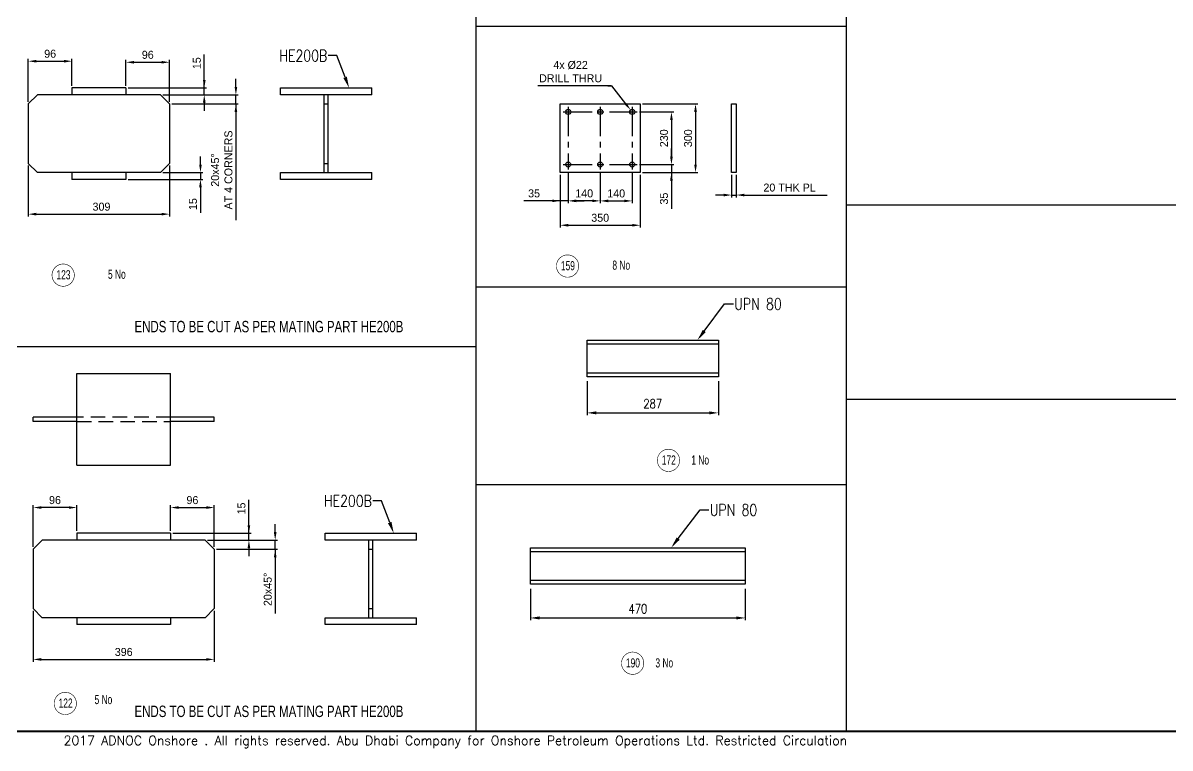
# Model space of a CAD drawing. Header units: millimetres. Extents: x 0 to 16187, y -20471 to 6290.
# Drawn here: x 13133 to 13635, y 1485 to 1802 of the extents above; entities that cross this region are included whole.
import ezdxf
from ezdxf import colors
from ezdxf.entities.mleader import LeaderData, LeaderLine
from ezdxf.enums import TextEntityAlignment as Align
from ezdxf.math import Vec2, Vec3

# ---------------------------------------------------------------- set-up
doc = ezdxf.new("R2010")
doc.units = ezdxf.units.MM
doc.header["$PDSIZE"] = -1
doc.linetypes.add('CENTERX2', pattern=[20.32, 12.7, -2.54, 2.54, -2.54])
doc.linetypes.add('DASHED2', pattern=[9.525, 6.35, -3.175])
doc.layers.add('BORDER1', color=3, linetype='Continuous')
doc.layers.add('BORDER2', color=7, linetype='Continuous')
doc.styles.add('ROMANC', font='ROMANC', dxfattribs={"height": 5})
doc.styles.add('ROMANS', font='ROMANS.shx', dxfattribs={"width": 0.8})
doc.styles.add('ROMANT', font='ROMANT', dxfattribs={"height": 4})
doc.styles.add('SLDTEXTSTYLE0', font='TXT', dxfattribs={"width": 0.75})
doc.styles.add('SLDTEXTSTYLE2', font='TXT', dxfattribs={"width": 0.686449})
doc.dimstyles.new('AM_ISO', dxfattribs={"dimtxt": 3.5, "dimasz": 3.5, "dimexe": 1, "dimexo": 1, "dimgap": 1.5, "dimtad": 1, "dimdsep": 46, "dimtxsty": 'Standard', "dimcen": 0, "dimclrd": 1, "dimclre": 1, "dimclrt": 1, "dimadec": 0, "dimazin": 2, "dimtp": 0.1, "dimtm": 0.1, "dimtfac": 0.71, "dimtdec": 3, "dimtmove": 0, "dimatfit": 3, "dimfxl": 1, "dimlwd": -1, "dimlwe": -1, "dimarcsym": 1})
doc.dimstyles.new('AM_ISO$3', dxfattribs={"dimtxt": 3.5, "dimasz": 3.5, "dimexe": 1, "dimexo": 1, "dimgap": 1.5, "dimtad": 1, "dimtoh": 1, "dimdsep": 46, "dimtxsty": 'Standard', "dimcen": 0, "dimclrd": 1, "dimclre": 1, "dimclrt": 1, "dimadec": 0, "dimazin": 2, "dimtp": 0.1, "dimtm": 0.1, "dimtfac": 0.71, "dimtdec": 3, "dimtofl": 0, "dimtmove": 0, "dimatfit": 0, "dimfxl": 1, "dimlwd": -1, "dimlwe": -1, "dimarcsym": 1})
doc.dimstyles.new('ISO-25', dxfattribs={"dimtxt": 2.5, "dimasz": 2.5, "dimexe": 1.25, "dimexo": 0.625, "dimtad": 1, "dimtxsty": 'Standard', "dimcen": 2.5, "dimadec": 0, "dimazin": 0, "dimtfac": 1, "dimtmove": 0, "dimatfit": 3, "dimfxl": 1, "dimarcsym": 0})

# ---------------------------------------------------------------- blocks, each defined once
blk = doc.blocks.new('*D1821')
at = {"color": 1, "linetype": 'ByBlock'}
for p, q in [((13137.46, 1544.68), (13137.46, 1522.46)), ((13216.66, 1544.68), (13216.66, 1522.46)), ((13140.96, 1523.46), (13213.16, 1523.46))]:
    blk.add_line(p, q, dxfattribs=at)
at = {"color": 1}
for points in [[(13140.96, 1524.04), (13140.96, 1522.87), (13137.46, 1523.46)], [(13213.16, 1522.87), (13213.16, 1524.04), (13216.66, 1523.46)]]:
    blk.add_solid(points, dxfattribs=at)
at = {"layer": 'Defpoints', "color": 0}
for p in [(13137.46, 1545.68), (13216.66, 1545.68), (13216.66, 1523.46)]:
    blk.add_point(p, dxfattribs=at)
at = {"color": 1, "insert": (13177.06, 1526.71), "char_height": 3.5, "attachment_point": 5}
blk.add_mtext('396', dxfattribs=at)
blk = doc.blocks.new('*D1822')
at = {"color": 1, "linetype": 'ByBlock'}
for p, q in [((13197.56, 1579.68), (13197.56, 1590.94)), ((13216.66, 1572.68), (13216.66, 1590.94)), ((13201.06, 1589.94), (13213.16, 1589.94))]:
    blk.add_line(p, q, dxfattribs=at)
at = {"color": 1}
for points in [[(13201.06, 1590.52), (13201.06, 1589.36), (13197.56, 1589.94)], [(13213.16, 1589.36), (13213.16, 1590.52), (13216.66, 1589.94)]]:
    blk.add_solid(points, dxfattribs=at)
at = {"layer": 'Defpoints', "color": 0}
for p in [(13216.66, 1589.94), (13197.56, 1578.68), (13216.66, 1571.68)]:
    blk.add_point(p, dxfattribs=at)
at = {"color": 1, "insert": (13207.11, 1593.19), "char_height": 3.5, "attachment_point": 5}
blk.add_mtext('96', dxfattribs=at)
blk = doc.blocks.new('*D1823')
at = {"color": 1, "linetype": 'ByBlock'}
for p, q in [((13243.33, 1579.18), (13243.33, 1582.68)), ((13213.66, 1575.68), (13244.33, 1575.68)), ((13243.33, 1571.68), (13243.33, 1575.68)), ((13217.66, 1571.68), (13244.33, 1571.68)), ((13243.33, 1571.68), (13243.33, 1543.6)), ((13243.33, 1568.18), (13243.33, 1564.68))]:
    blk.add_line(p, q, dxfattribs=at)
at = {"color": 1}
for points in [[(13242.75, 1579.18), (13243.91, 1579.18), (13243.33, 1575.68)], [(13243.91, 1568.18), (13242.75, 1568.18), (13243.33, 1571.68)]]:
    blk.add_solid(points, dxfattribs=at)
at = {"layer": 'Defpoints', "color": 0}
for p in [(13212.66, 1575.68), (13243.33, 1575.68), (13216.66, 1571.68)]:
    blk.add_point(p, dxfattribs=at)
at = {"color": 1, "insert": (13240.08, 1554.14), "char_height": 3.5, "attachment_point": 5, "rotation": 90}
blk.add_mtext('20x45%%D', dxfattribs=at)
blk = doc.blocks.new('*D1824')
at = {"color": 1, "linetype": 'ByBlock'}
for p, q in [((13231.82, 1578.68), (13231.82, 1593.35)), ((13231.82, 1582.18), (13231.82, 1585.68)), ((13198.56, 1578.68), (13232.82, 1578.68)), ((13213.66, 1575.68), (13232.82, 1575.68)), ((13231.82, 1575.68), (13231.82, 1578.68)), ((13231.82, 1572.18), (13231.82, 1568.68))]:
    blk.add_line(p, q, dxfattribs=at)
at = {"color": 1}
for points in [[(13231.24, 1582.18), (13232.41, 1582.18), (13231.82, 1578.68)], [(13232.41, 1572.18), (13231.24, 1572.18), (13231.82, 1575.68)]]:
    blk.add_solid(points, dxfattribs=at)
at = {"layer": 'Defpoints', "color": 0}
for p in [(13197.56, 1578.68), (13212.66, 1575.68), (13231.82, 1578.68)]:
    blk.add_point(p, dxfattribs=at)
at = {"color": 1, "insert": (13228.57, 1589.52), "char_height": 3.5, "attachment_point": 5, "rotation": 90}
blk.add_mtext('15', dxfattribs=at)
blk = doc.blocks.new('*D1920')
at = {"color": 1, "linetype": 'ByBlock'}
for p, q in [((13367.98, 1735.6), (13367.98, 1712.52)), ((13402.98, 1735.6), (13402.98, 1712.52)), ((13371.48, 1713.52), (13399.48, 1713.52))]:
    blk.add_line(p, q, dxfattribs=at)
at = {"color": 1}
for points in [[(13371.48, 1714.1), (13371.48, 1712.93), (13367.98, 1713.52)], [(13399.48, 1712.93), (13399.48, 1714.1), (13402.98, 1713.52)]]:
    blk.add_solid(points, dxfattribs=at)
at = {"layer": 'Defpoints', "color": 0}
for p in [(13367.98, 1736.6), (13402.98, 1736.6), (13402.98, 1713.52)]:
    blk.add_point(p, dxfattribs=at)
at = {"color": 1, "insert": (13385.48, 1716.77), "char_height": 3.5, "attachment_point": 5}
blk.add_mtext('350', dxfattribs=at)
blk = doc.blocks.new('*D1921')
at = {"color": 1, "linetype": 'ByBlock'}
for p, q in [((13403.98, 1766.6), (13428.18, 1766.6)), ((13427.18, 1763.1), (13427.18, 1740.1)), ((13403.98, 1736.6), (13428.18, 1736.6))]:
    blk.add_line(p, q, dxfattribs=at)
at = {"color": 1}
for points in [[(13427.77, 1763.1), (13426.6, 1763.1), (13427.18, 1766.6)], [(13426.6, 1740.1), (13427.77, 1740.1), (13427.18, 1736.6)]]:
    blk.add_solid(points, dxfattribs=at)
at = {"layer": 'Defpoints', "color": 0}
for p in [(13402.98, 1766.6), (13402.98, 1736.6), (13427.18, 1736.6)]:
    blk.add_point(p, dxfattribs=at)
at = {"color": 1, "insert": (13423.93, 1751.6), "char_height": 3.5, "attachment_point": 5, "rotation": 90}
blk.add_mtext('300', dxfattribs=at)
blk = doc.blocks.new('*D1922')
at = {"color": 1, "linetype": 'ByBlock'}
for p, q in [((13371.48, 1736.92), (13371.48, 1723.2)), ((13367.98, 1735.6), (13367.98, 1723.2)), ((13367.98, 1724.2), (13352.15, 1724.2)), ((13364.48, 1724.2), (13360.98, 1724.2)), ((13371.48, 1724.2), (13367.98, 1724.2)), ((13374.98, 1724.2), (13378.48, 1724.2))]:
    blk.add_line(p, q, dxfattribs=at)
at = {"color": 1}
for points in [[(13364.48, 1723.62), (13364.48, 1724.78), (13367.98, 1724.2)], [(13374.98, 1724.78), (13374.98, 1723.62), (13371.48, 1724.2)]]:
    blk.add_solid(points, dxfattribs=at)
at = {"layer": 'Defpoints', "color": 0}
for p in [(13367.98, 1736.6), (13371.48, 1737.92), (13367.98, 1724.2)]:
    blk.add_point(p, dxfattribs=at)
at = {"color": 1, "insert": (13356.56, 1727.45), "char_height": 3.5, "attachment_point": 5}
blk.add_mtext('35', dxfattribs=at)
blk = doc.blocks.new('*D1923')
at = {"color": 1, "linetype": 'ByBlock'}
for p, q in [((13371.48, 1736.92), (13371.48, 1723.2)), ((13385.48, 1736.92), (13385.48, 1723.2)), ((13381.98, 1724.2), (13374.98, 1724.2))]:
    blk.add_line(p, q, dxfattribs=at)
at = {"color": 1}
for points in [[(13374.98, 1724.78), (13374.98, 1723.62), (13371.48, 1724.2)], [(13381.98, 1723.62), (13381.98, 1724.78), (13385.48, 1724.2)]]:
    blk.add_solid(points, dxfattribs=at)
at = {"layer": 'Defpoints', "color": 0}
for p in [(13371.48, 1737.92), (13385.48, 1737.92), (13371.48, 1724.2)]:
    blk.add_point(p, dxfattribs=at)
at = {"color": 1, "insert": (13378.48, 1727.45), "char_height": 3.5, "attachment_point": 5}
blk.add_mtext('140', dxfattribs=at)
blk = doc.blocks.new('*D1924')
at = {"color": 1, "linetype": 'ByBlock'}
for p, q in [((13402.66, 1763.1), (13417.65, 1763.1)), ((13416.65, 1759.6), (13416.65, 1743.6)), ((13402.66, 1740.1), (13417.65, 1740.1))]:
    blk.add_line(p, q, dxfattribs=at)
at = {"color": 1}
for points in [[(13417.23, 1759.6), (13416.06, 1759.6), (13416.65, 1763.1)], [(13416.06, 1743.6), (13417.23, 1743.6), (13416.65, 1740.1)]]:
    blk.add_solid(points, dxfattribs=at)
at = {"layer": 'Defpoints', "color": 0}
for p in [(13401.66, 1763.1), (13401.66, 1740.1), (13416.65, 1740.1)]:
    blk.add_point(p, dxfattribs=at)
at = {"color": 1, "insert": (13413.4, 1751.6), "char_height": 3.5, "attachment_point": 5, "rotation": 90}
blk.add_mtext('230', dxfattribs=at)
blk = doc.blocks.new('*D1925')
at = {"color": 1, "linetype": 'ByBlock'}
for p, q in [((13416.65, 1743.6), (13416.65, 1747.1)), ((13402.66, 1740.1), (13417.65, 1740.1)), ((13403.98, 1736.6), (13417.65, 1736.6)), ((13416.65, 1740.1), (13416.65, 1736.6)), ((13416.65, 1736.6), (13416.65, 1720.77)), ((13416.65, 1733.1), (13416.65, 1729.6))]:
    blk.add_line(p, q, dxfattribs=at)
at = {"color": 1}
for points in [[(13416.06, 1743.6), (13417.23, 1743.6), (13416.65, 1740.1)], [(13417.23, 1733.1), (13416.06, 1733.1), (13416.65, 1736.6)]]:
    blk.add_solid(points, dxfattribs=at)
at = {"layer": 'Defpoints', "color": 0}
for p in [(13401.66, 1740.1), (13402.98, 1736.6), (13416.65, 1736.6)]:
    blk.add_point(p, dxfattribs=at)
at = {"color": 1, "insert": (13413.4, 1725.19), "char_height": 3.5, "attachment_point": 5, "rotation": 90}
blk.add_mtext('35', dxfattribs=at)
blk = doc.blocks.new('*D1926')
at = {"color": 1, "linetype": 'ByBlock'}
for p, q in [((13442.96, 1735.6), (13442.96, 1725.74)), ((13444.96, 1735.6), (13444.96, 1725.74)), ((13439.46, 1726.74), (13435.96, 1726.74)), ((13442.96, 1726.74), (13444.96, 1726.74)), ((13448.46, 1726.74), (13484.71, 1726.74))]:
    blk.add_line(p, q, dxfattribs=at)
at = {"color": 1}
for points in [[(13439.46, 1726.16), (13439.46, 1727.32), (13442.96, 1726.74)], [(13448.46, 1727.32), (13448.46, 1726.16), (13444.96, 1726.74)]]:
    blk.add_solid(points, dxfattribs=at)
at = {"layer": 'Defpoints', "color": 0}
for p in [(13442.96, 1736.6), (13444.96, 1736.6), (13444.96, 1726.74)]:
    blk.add_point(p, dxfattribs=at)
at = {"color": 1, "insert": (13468.33, 1729.99), "char_height": 3.5, "attachment_point": 5}
blk.add_mtext('20 THK PL', dxfattribs=at)
blk = doc.blocks.new('*D1927')
at = {"color": 1, "linetype": 'ByBlock'}
for p, q in [((13388.86, 1774.58), (13390.36, 1774.58)), ((13390.36, 1774.58), (13396.62, 1766.71))]:
    blk.add_line(p, q, dxfattribs=at)
at = {"color": 1}
blk.add_solid([(13396.16, 1766.34), (13397.07, 1767.07), (13398.79, 1763.97)], dxfattribs=at)
at = {"layer": 'Defpoints', "color": 0}
for p in [(13398.79, 1763.97), (13400.16, 1762.24)]:
    blk.add_point(p, dxfattribs=at)
at = {"color": 1, "insert": (13372.53, 1780.75), "char_height": 3.5, "attachment_point": 5}
blk.add_mtext('4x %%c22\\PDRILL THRU', dxfattribs=at)
blk = doc.blocks.new('*D1928')
at = {"color": 1, "linetype": 'ByBlock'}
for p, q in [((13385.48, 1736.92), (13385.48, 1723.18)), ((13399.48, 1736.92), (13399.48, 1723.18)), ((13388.98, 1724.18), (13395.98, 1724.18))]:
    blk.add_line(p, q, dxfattribs=at)
at = {"color": 1}
for points in [[(13388.98, 1724.76), (13388.98, 1723.59), (13385.48, 1724.18)], [(13395.98, 1723.59), (13395.98, 1724.76), (13399.48, 1724.18)]]:
    blk.add_solid(points, dxfattribs=at)
at = {"layer": 'Defpoints', "color": 0}
for p in [(13385.48, 1737.92), (13399.48, 1737.92), (13399.48, 1724.18)]:
    blk.add_point(p, dxfattribs=at)
at = {"color": 1, "insert": (13392.48, 1727.43), "char_height": 3.5, "attachment_point": 5}
blk.add_mtext('140', dxfattribs=at)
blk = doc.blocks.new('*U609')
at = {"layer": 'BORDER1', "color": 154, "true_color": 0x1859a9, "const_width": 1}
blk.add_lwpolyline([(1.81, 811), (1144, 811), (1144, 0), (0, 0), (0, 811)], close=True, dxfattribs=at)
at = {"layer": 'BORDER2', "color": 154, "true_color": 0x1859a9, "style": 'ROMANS'}
blk.add_text('2017 ADNOC Onshore . All rights reserved. Abu Dhabi Company for Onshore Petroleum Operations Ltd. Restricted Circulation', height=4, dxfattribs=at).set_placement((489.5, -2), align=Align.TOP_CENTER)
at = {"layer": 'BORDER2', "flags": 8}
for tag, height, style, p in [('REV-A', 3.24, 'ROMANS', (986.93, 140.25)), ('RE-A', 8.06, 'ROMANT', (1084.63, 7.17))]:
    blk.add_attdef(tag, text='', height=height, dxfattribs=dict(at, style=style)).set_placement(p, align=Align.CENTER)
at = {"layer": 'BORDER2', "style": 'ROMANS', "width": 3.830216}
blk.add_attdef('DATE-A', text='', height=3.24, dxfattribs=at).set_placement((995.51, 140.25), (1008.51, 140.25), align=Align.FIT)
at = {"layer": 'BORDER2'}
for tag, height, style, p in [('DRN-A', 3.24, 'ROMANS', (1018.38, 140.25)), ('CHD-A', 3.24, 'ROMANS', (1032.35, 140.25)), ('APD-A', 3.24, 'ROMANS', (1046.64, 140.25)), ('CONS_CONT_VEND', 4.2, 'ROMANC', (1061.39, 72.83))]:
    blk.add_attdef(tag, text='', height=height, dxfattribs=dict(at, style=style)).set_placement(p, align=Align.CENTER)
at = {"layer": 'BORDER2', "style": 'ROMANS', "width": 0.8}
for tag, p, height in [('1:X', (997.23, 122.55), 3.5), ('LOC', (1042.74, 122.55), 3.5), ('PROJ_NO', (1118.64, 122.55), 3.5), ('CONS_DRG_NO', (1011, 63), 3)]:
    blk.add_attdef(tag, p, '', height=height, dxfattribs=at)
at = {"layer": 'BORDER2', "lineweight": 30, "width": 0.8, "flags": 104}
blk.add_attdef('COMMENTS-A', text='', height=2.2, dxfattribs=at).set_placement((1055.21, 142.07), align=Align.MIDDLE_LEFT)
at = {"layer": 'BORDER2', "style": 'ROMANS', "width": 0.8}
for tag, p in [('PROJECT_TITLE_1', (1061.07, 55.35)), ('PROJECT_TITLE_2', (1061.07, 49.3))]:
    blk.add_attdef(tag, text='', height=3.5, dxfattribs=at).set_placement(p, align=Align.MIDDLE)
at = {"layer": 'BORDER2', "style": 'ROMANT', "width": 0.8}
for tag, p in [('DRG_TITLE_1', (1061.07, 36.31)), ('DRG_TITLE_2', (1061.07, 28.31)), ('DRG_TITLE_3', (1061.07, 20.31))]:
    blk.add_attdef(tag, text='', height=5, dxfattribs=at).set_placement(p, align=Align.CENTER)
at = {"layer": 'BORDER2', "style": 'ROMANT'}
for tag, p in [('AR', (995, 7.17)), ('PA', (1011.74, 7.17)), ('DC', (1028.45, 7.17)), ('TS', (1120.84, 7.17))]:
    blk.add_attdef(tag, p, '', height=8.06, dxfattribs=at)
for tag, p in [('SRNO', (1074.7, 7.17)), ('SH', (1115.8, 7.18))]:
    blk.add_attdef(tag, text='', height=8.06, dxfattribs=at).set_placement(p, align=Align.RIGHT)
at = {"layer": 'BORDER2', "style": 'ROMANS', "flags": 2}
blk.add_attdef('TB_VERSION', text='', height=2, dxfattribs=at).set_placement((1, -1), align=Align.TOP_LEFT)
blk = doc.blocks.new('*D5222')
at = {"color": 1, "linetype": 'ByBlock'}
for p, q in [((13135.34, 1739.61), (13135.34, 1717.38)), ((13197.14, 1739.61), (13197.14, 1717.38)), ((13138.84, 1718.38), (13193.64, 1718.38))]:
    blk.add_line(p, q, dxfattribs=at)
at = {"color": 1}
for points in [[(13138.84, 1718.97), (13138.84, 1717.8), (13135.34, 1718.38)], [(13193.64, 1717.8), (13193.64, 1718.97), (13197.14, 1718.38)]]:
    blk.add_solid(points, dxfattribs=at)
at = {"layer": 'Defpoints', "color": 0}
for p in [(13135.34, 1740.61), (13197.14, 1740.61), (13197.14, 1718.38)]:
    blk.add_point(p, dxfattribs=at)
at = {"color": 1, "insert": (13167.34, 1721.63), "char_height": 3.5, "attachment_point": 5}
blk.add_mtext('309', dxfattribs=at)
blk = doc.blocks.new('*D5223')
at = {"color": 1, "linetype": 'ByBlock'}
for p, q in [((13178.04, 1774.61), (13178.04, 1785.87)), ((13181.54, 1784.87), (13193.64, 1784.87)), ((13197.14, 1767.61), (13197.14, 1785.87))]:
    blk.add_line(p, q, dxfattribs=at)
at = {"color": 1}
for points in [[(13181.54, 1785.45), (13181.54, 1784.29), (13178.04, 1784.87)], [(13193.64, 1784.29), (13193.64, 1785.45), (13197.14, 1784.87)]]:
    blk.add_solid(points, dxfattribs=at)
at = {"layer": 'Defpoints', "color": 0}
for p in [(13197.14, 1784.87), (13178.04, 1773.61), (13197.14, 1766.61)]:
    blk.add_point(p, dxfattribs=at)
at = {"color": 1, "insert": (13187.59, 1788.12), "char_height": 3.5, "attachment_point": 5}
blk.add_mtext('96', dxfattribs=at)
blk = doc.blocks.new('*D5224')
at = {"color": 1, "linetype": 'ByBlock'}
for p, q in [((13226.13, 1774.11), (13226.13, 1777.61)), ((13194.14, 1770.61), (13227.13, 1770.61)), ((13198.14, 1766.61), (13227.13, 1766.61)), ((13226.13, 1766.61), (13226.13, 1770.61)), ((13226.13, 1766.61), (13226.13, 1715.78)), ((13226.13, 1763.11), (13226.13, 1759.61))]:
    blk.add_line(p, q, dxfattribs=at)
at = {"color": 1}
for points in [[(13225.55, 1774.11), (13226.72, 1774.11), (13226.13, 1770.61)], [(13226.72, 1763.11), (13225.55, 1763.11), (13226.13, 1766.61)]]:
    blk.add_solid(points, dxfattribs=at)
at = {"layer": 'Defpoints', "color": 0}
for p in [(13193.14, 1770.61), (13197.14, 1766.61), (13226.13, 1770.61)]:
    blk.add_point(p, dxfattribs=at)
at = {"color": 1, "insert": (13219.97, 1737.7), "char_height": 3.5, "attachment_point": 5, "rotation": 90}
blk.add_mtext('20x45%%D\\PAT 4 CORNERS', dxfattribs=at)
blk = doc.blocks.new('*D5225')
at = {"color": 1, "linetype": 'ByBlock'}
for p, q in [((13212.3, 1773.61), (13212.3, 1788.28)), ((13212.3, 1777.11), (13212.3, 1780.61)), ((13179.04, 1773.61), (13213.3, 1773.61)), ((13212.3, 1770.61), (13212.3, 1773.61)), ((13194.14, 1770.61), (13213.3, 1770.61)), ((13212.3, 1767.11), (13212.3, 1763.61))]:
    blk.add_line(p, q, dxfattribs=at)
at = {"color": 1}
for points in [[(13211.72, 1777.11), (13212.89, 1777.11), (13212.3, 1773.61)], [(13212.89, 1767.11), (13211.72, 1767.11), (13212.3, 1770.61)]]:
    blk.add_solid(points, dxfattribs=at)
at = {"layer": 'Defpoints', "color": 0}
for p in [(13178.04, 1773.61), (13212.3, 1773.61), (13193.14, 1770.61)]:
    blk.add_point(p, dxfattribs=at)
at = {"color": 1, "insert": (13209.05, 1784.45), "char_height": 3.5, "attachment_point": 5, "rotation": 90}
blk.add_mtext('15', dxfattribs=at)
blk = doc.blocks.new('*D5226')
at = {"color": 1, "linetype": 'ByBlock'}
for p, q in [((13135.34, 1767.61), (13135.34, 1786.33)), ((13154.44, 1774.61), (13154.44, 1786.33)), ((13138.84, 1785.33), (13150.94, 1785.33))]:
    blk.add_line(p, q, dxfattribs=at)
at = {"color": 1}
for points in [[(13138.84, 1785.91), (13138.84, 1784.74), (13135.34, 1785.33)], [(13150.94, 1784.74), (13150.94, 1785.91), (13154.44, 1785.33)]]:
    blk.add_solid(points, dxfattribs=at)
at = {"layer": 'Defpoints', "color": 0}
for p in [(13154.44, 1785.33), (13154.44, 1773.61), (13135.34, 1766.61)]:
    blk.add_point(p, dxfattribs=at)
at = {"color": 1, "insert": (13144.89, 1788.58), "char_height": 3.5, "attachment_point": 5}
blk.add_mtext('96', dxfattribs=at)
blk = doc.blocks.new('*D5227')
at = {"color": 1, "linetype": 'ByBlock'}
for p, q in [((13210.63, 1740.11), (13210.63, 1743.61)), ((13194.14, 1736.61), (13211.63, 1736.61)), ((13210.63, 1736.61), (13210.63, 1733.61)), ((13179.04, 1733.61), (13211.63, 1733.61)), ((13210.63, 1730.11), (13210.63, 1718.95))]:
    blk.add_line(p, q, dxfattribs=at)
at = {"color": 1}
for points in [[(13210.05, 1740.11), (13211.21, 1740.11), (13210.63, 1736.61)], [(13211.21, 1730.11), (13210.05, 1730.11), (13210.63, 1733.61)]]:
    blk.add_solid(points, dxfattribs=at)
at = {"layer": 'Defpoints', "color": 0}
for p in [(13193.14, 1736.61), (13178.04, 1733.61), (13210.63, 1733.61)]:
    blk.add_point(p, dxfattribs=at)
at = {"color": 1, "insert": (13207.38, 1722.78), "char_height": 3.5, "attachment_point": 5, "rotation": 90}
blk.add_mtext('15', dxfattribs=at)
blk = doc.blocks.new('*D5228')
at = {"color": 1, "linetype": 'ByBlock'}
for p, q in [((13137.46, 1572.68), (13137.46, 1590.94)), ((13156.56, 1579.68), (13156.56, 1590.94)), ((13153.06, 1589.94), (13140.96, 1589.94))]:
    blk.add_line(p, q, dxfattribs=at)
at = {"color": 1}
for points in [[(13140.96, 1590.52), (13140.96, 1589.36), (13137.46, 1589.94)], [(13153.06, 1589.36), (13153.06, 1590.52), (13156.56, 1589.94)]]:
    blk.add_solid(points, dxfattribs=at)
at = {"layer": 'Defpoints', "color": 0}
for p in [(13137.46, 1589.94), (13156.56, 1578.68), (13137.46, 1571.68)]:
    blk.add_point(p, dxfattribs=at)
at = {"color": 1, "insert": (13147.01, 1593.19), "char_height": 3.5, "attachment_point": 5}
blk.add_mtext('96', dxfattribs=at)
blk = doc.blocks.new('*D5388')
at = {"color": 0, "lineweight": -2}
for p, q in [((13379.77, 1645.22), (13379.77, 1630.38)), ((13437.17, 1645.22), (13437.17, 1630.38)), ((13383.77, 1631.38), (13433.17, 1631.38))]:
    blk.add_line(p, q, dxfattribs=at)
at = {"color": 0}
for points in [[(13383.77, 1632.05), (13383.77, 1630.72), (13379.77, 1631.38)], [(13433.17, 1630.72), (13433.17, 1632.05), (13437.17, 1631.38)]]:
    blk.add_solid(points, dxfattribs=at)
at = {"layer": 'Defpoints', "color": 0}
for p in [(13379.77, 1647.22), (13437.17, 1647.22), (13437.17, 1631.38)]:
    blk.add_point(p, dxfattribs=at)
at = {"color": 0, "insert": (13408.47, 1635.38), "char_height": 4, "attachment_point": 5, "style": 'ROMANS'}
blk.add_mtext('287', dxfattribs=at)
blk = doc.blocks.new('*D5389')
at = {"color": 0, "lineweight": -2}
for p, q in [((13354.96, 1554.36), (13354.96, 1540.61)), ((13448.96, 1554.36), (13448.96, 1540.61)), ((13358.96, 1541.61), (13444.96, 1541.61))]:
    blk.add_line(p, q, dxfattribs=at)
at = {"color": 0}
for points in [[(13358.96, 1542.28), (13358.96, 1540.94), (13354.96, 1541.61)], [(13444.96, 1540.94), (13444.96, 1542.28), (13448.96, 1541.61)]]:
    blk.add_solid(points, dxfattribs=at)
at = {"layer": 'Defpoints', "color": 0}
for p in [(13354.96, 1556.36), (13448.96, 1556.36), (13448.96, 1541.61)]:
    blk.add_point(p, dxfattribs=at)
at = {"color": 0, "insert": (13401.96, 1545.61), "char_height": 4, "attachment_point": 5, "style": 'ROMANS'}
blk.add_mtext('470', dxfattribs=at)

msp = doc.modelspace()

# ---------------------------------------------------------------- linework, layer by layer
for p, q in [((13331.14581, 2302.98256), (13331.14581, 1491.98256)), ((13493.11131, 2302.98256), (13493.11131, 1491.98256)), ((13331.14581, 1800.69869), (13493.11131, 1800.69869)), ((13178.04133, 1773.61275), (13154.44133, 1773.61275)), ((13154.44133, 1773.61275), (13154.44133, 1770.61275)), ((13178.04133, 1773.61275), (13178.04133, 1770.61275)), ((13390.36178, 1774.58217), (13358.13863, 1774.58217)), ((13139.34133, 1770.61275), (13135.34133, 1766.61275)), ((13135.34133, 1766.61275), (13135.34133, 1740.61275)), ((13193.14133, 1770.61275), (13139.34133, 1770.61275)), ((13193.14133, 1770.61275), (13197.14133, 1766.61275)), ((13197.14133, 1766.61275), (13197.14133, 1740.61275)), ((13264.76141, 1766.61275), (13266.56141, 1766.61275)), ((13139.34133, 1736.61275), (13135.34133, 1740.61275)), ((13193.14133, 1736.61275), (13139.34133, 1736.61275)), ((13154.44133, 1736.61275), (13154.44133, 1733.61275)), ((13178.04133, 1736.61275), (13178.04133, 1733.61275)), ((13193.14133, 1736.61275), (13197.14133, 1740.61275)), ((13264.76141, 1740.61275), (13266.56141, 1740.61275)), ((13178.04133, 1733.61275), (13154.44133, 1733.61275)), ((13493.11131, 1722.40895), (13811.62266, 1722.40895)), ((13331.14581, 1686.56422), (13493.11131, 1686.56422)), ((13379.7705, 1661.61897), (13437.1705, 1661.61897)), ((13097.39791, 1660.41053), (13331.14581, 1660.41053)), ((13437.1705, 1648.81897), (13379.7705, 1648.81897)), ((13493.11131, 1637.31528), (13811.62266, 1637.31528)), ((13216.66295, 1627.65286), (13197.56295, 1627.65286)), ((13331.14581, 1599.98067), (13493.11131, 1599.98067)), ((13141.46295, 1575.68415), (13137.46295, 1571.68415)), ((13212.66295, 1575.68415), (13141.46295, 1575.68415)), ((13197.56295, 1578.68415), (13156.56295, 1578.68415)), ((13156.56295, 1578.68415), (13156.56295, 1575.68415)), ((13197.56295, 1578.68415), (13197.56295, 1575.68415)), ((13212.66295, 1575.68415), (13216.66295, 1571.68415)), ((13137.46295, 1571.68415), (13137.46295, 1545.68415)), ((13216.66295, 1571.68415), (13216.66295, 1545.68415)), ((13284.28303, 1571.68415), (13286.08303, 1571.68415)), ((13354.95927, 1570.76243), (13448.95927, 1570.76243)), ((13448.95927, 1557.96243), (13354.95927, 1557.96243)), ((13141.46295, 1541.68415), (13137.46295, 1545.68415)), ((13212.66295, 1541.68415), (13216.66295, 1545.68415)), ((13284.28303, 1545.68415), (13286.08303, 1545.68415)), ((13212.66295, 1541.68415), (13141.46295, 1541.68415)), ((13156.56295, 1541.68415), (13156.56295, 1538.68415)), ((13197.56295, 1541.68415), (13197.56295, 1538.68415)), ((13197.56295, 1538.68415), (13156.56295, 1538.68415))]:
    msp.add_line(p, q)
at = {"color": 7, "linetype": 'Continuous', "lineweight": 25}
for p, q in [((13245.66141, 1773.61275), (13285.66141, 1773.61275)), ((13245.66141, 1770.61275), (13245.66141, 1773.61275)), ((13285.66141, 1770.61275), (13285.66141, 1773.61275)), ((13285.66141, 1770.61275), (13245.66141, 1770.61275)), ((13264.76141, 1736.61275), (13264.76141, 1770.61275)), ((13266.56141, 1736.61275), (13266.56141, 1770.61275)), ((13245.66141, 1736.61275), (13285.66141, 1736.61275)), ((13245.66141, 1733.61275), (13245.66141, 1736.61275)), ((13285.66141, 1733.61275), (13285.66141, 1736.61275)), ((13285.66141, 1733.61275), (13245.66141, 1733.61275)), ((13156.56295, 1648.55286), (13197.56295, 1648.55286)), ((13156.56295, 1608.55286), (13156.56295, 1648.55286)), ((13197.56295, 1608.55286), (13197.56295, 1648.55286)), ((13156.56295, 1629.45286), (13137.46295, 1629.45286)), ((13137.46295, 1627.65286), (13137.46295, 1629.45286)), ((13156.56295, 1627.65286), (13137.46295, 1627.65286)), ((13216.66295, 1629.45286), (13197.56295, 1629.45286)), ((13216.66295, 1627.65286), (13216.66295, 1629.45286)), ((13156.56295, 1608.55286), (13197.56295, 1608.55286)), ((13265.18303, 1578.68415), (13305.18303, 1578.68415)), ((13265.18303, 1575.68415), (13265.18303, 1578.68415)), ((13305.18303, 1575.68415), (13265.18303, 1575.68415)), ((13284.28303, 1541.68415), (13284.28303, 1575.68415)), ((13286.08303, 1541.68415), (13286.08303, 1575.68415)), ((13305.18303, 1575.68415), (13305.18303, 1578.68415)), ((13265.18303, 1541.68415), (13305.18303, 1541.68415)), ((13265.18303, 1538.68415), (13265.18303, 1541.68415)), ((13305.18303, 1538.68415), (13305.18303, 1541.68415)), ((13305.18303, 1538.68415), (13265.18303, 1538.68415))]:
    msp.add_line(p, q, dxfattribs=at)
at = {"color": 3, "linetype": 'CENTERX2', "lineweight": 25}
for p, q in [((13369.29517, 1763.10498), (13401.66271, 1763.10498)), ((13371.47894, 1765.28875), (13371.47894, 1737.92121)), ((13385.47894, 1765.28875), (13385.47894, 1737.92121)), ((13399.47894, 1765.28875), (13399.47894, 1737.92121)), ((13369.29517, 1740.10498), (13401.66271, 1740.10498))]:
    msp.add_line(p, q, dxfattribs=at)
at = {"color": 2, "linetype": 'DASHED2'}
for p, q in [((13197.56295, 1629.45286), (13156.56295, 1629.45286)), ((13156.56295, 1627.65286), (13197.56295, 1627.65286))]:
    msp.add_line(p, q, dxfattribs=at)
for points in [[(13367.97894, 1766.60498), (13402.97894, 1766.60498), (13402.97894, 1736.60498), (13367.97894, 1736.60498)], [(13444.95799, 1736.60498), (13442.95799, 1736.60498), (13442.95799, 1766.60498), (13444.95799, 1766.60498)], [(13379.7705, 1663.21897), (13437.1705, 1663.21897), (13437.1705, 1647.21897), (13379.7705, 1647.21897)], [(13354.95927, 1572.36243), (13448.95927, 1572.36243), (13448.95927, 1556.36243), (13354.95927, 1556.36243)]]:
    msp.add_lwpolyline(points, close=True)
at = {"color": 2}
for points in [[(13155.45981, 1691.67495, 0.25, 0.25, 1), (13145.70981, 1691.67495, 0.25, 0.25, 1)], [(13376.09745, 1695.65911, 0.25, 0.25, 1), (13366.34745, 1695.65911, 0.25, 0.25, 1)], [(13420.23909, 1610.60898, 0.25, 0.25, 1), (13410.48909, 1610.60898, 0.25, 0.25, 1)], [(13404.54699, 1521.79809, 0.25, 0.25, 1), (13394.79699, 1521.79809, 0.25, 0.25, 1)]]:
    msp.add_lwpolyline(points, format="xyseb", close=True, dxfattribs=at)
at = {"color": 2, "const_width": 0.25}
msp.add_lwpolyline([(13156.38565, 1504.19335, 1), (13146.63565, 1504.19335, 1)], format="xyb", close=True, dxfattribs=at)
for centre in [(13371.47894, 1763.10498), (13385.47894, 1763.10498), (13399.47894, 1763.10498), (13371.47894, 1740.10498), (13385.47894, 1740.10498), (13399.47894, 1740.10498)]:
    msp.add_circle(centre, 1.1)

# ---------------------------------------------------------------- block references
at = {"layer": 'BORDER1'}
msp.add_blockref('*U609', (12832.62266, 1491.98256), dxfattribs=at)

# ---------------------------------------------------------------- texts
at = {"color": 2, "style": 'SLDTEXTSTYLE2', "width": 0.686449}
for s, p in [('159', (13371.35563, 1695.81349)), ('8 No', (13394.70257, 1696.05155)), ('123', (13150.71799, 1691.82933)), ('5 No', (13174.06493, 1692.06739)), ('172', (13415.49726, 1610.76336)), ('1 No', (13429.22365, 1610.76336)), ('190', (13399.80517, 1521.95247)), ('3 No', (13413.53155, 1521.95247)), ('122', (13151.64383, 1504.34773)), ('5 No', (13168.19173, 1505.89917))]:
    msp.add_text(s, height=4, dxfattribs=at).set_placement(p, align=Align.MIDDLE_CENTER)
at = {"style": 'SLDTEXTSTYLE0', "width": 0.75}
for p in [(13181.79829, 1666.65993), (13181.79829, 1498.23197)]:
    msp.add_text('ENDS TO BE CUT AS PER MATING PART HE200B', height=5, dxfattribs=at).set_placement(p)

# ---------------------------------------------------------------- dimensions: what is measured, and where the dimension line sits
dim = msp.add_diameter_dim_2p(p1=(13400.16315, 1762.24366), p2=(13398.79474, 1763.96629), text='4x <>\\PDRILL THRU', dimstyle='AM_ISO$3', override={"dimtxt": 3.5, "dimlfac": 10, "dimtxsty": 'Standard'})
dim.commit()
dim.dimension.update_dxf_attribs({"geometry": '*D1927', "text_midpoint": (13372.52844, 1774.58217), "dimtype": 163})
for base, p1, p2, override, picture, middle in [((13154.4413308705, 1785.3282869015), (13135.3413308705, 1766.6127546481), (13154.4413308705, 1773.6127546481), {"dimtxt": 3.5, "dimdec": 0, "dimlfac": 5}, '*D5226', (13144.8913308705, 1788.5782869015)), ((13399.47894, 1724.17653), (13385.47894, 1737.92121), (13399.47894, 1737.92121), {"dimtxt": 3.5, "dimdec": 0, "dimlfac": 10}, '*D1928', (13392.47894, 1727.42653))]:
    dim = msp.add_linear_dim(base=base, p1=p1, p2=p2, dimstyle='AM_ISO', override=override)
    dim.commit()
    dim.dimension.update_dxf_attribs({"geometry": picture, "text_midpoint": middle})
for base, p1, p2, override, picture, middle in [((13197.1413308705, 1784.8688658575), (13178.0413308705, 1773.6127546481), (13197.1413308705, 1766.6127546481), {"dimtxt": 3.5, "dimdec": 0, "dimlfac": 5}, '*D5223', (13187.5913308705, 1784.8688658575)), ((13197.14133, 1718.38404), (13135.34133, 1740.61275), (13197.14133, 1740.61275), {"dimtxt": 3.5, "dimdec": 0, "dimlfac": 5}, '*D5222', (13167.34133, 1718.38404)), ((13402.97894, 1713.51809), (13367.97894, 1736.60498), (13402.97894, 1736.60498), {"dimtxt": 3.5, "dimdec": 0, "dimlfac": 10}, '*D1920', (13385.47894, 1713.51809)), ((13216.6629491604, 1589.9402571888), (13197.5629491604, 1578.6841459794), (13216.6629491604, 1571.6841459794), {"dimtxt": 3.5, "dimdec": 0, "dimlfac": 5}, '*D1822', (13207.1129491604, 1589.9402571888)), ((13216.66295, 1523.45544), (13137.46295, 1545.68415), (13216.66295, 1545.68415), {"dimtxt": 3.5, "dimdec": 0, "dimlfac": 5}, '*D1821', (13177.06295, 1523.45544))]:
    dim = msp.add_linear_dim(base=base, p1=p1, p2=p2, dimstyle='AM_ISO', override=override)
    dim.commit()
    dim.dimension.update_dxf_attribs({"geometry": picture, "text_midpoint": middle, "dimtype": 160})
for base, p1, p2, angle, override, picture, middle in [((13212.30233, 1773.61275), (13193.14133, 1770.61275), (13178.04133, 1773.61275), 90, {"dimtxt": 3.5, "dimdec": 0, "dimlfac": 5}, '*D5225', (13212.30233, 1784.44609)), ((13427.18261, 1736.60498), (13402.97894, 1766.60498), (13402.97894, 1736.60498), 90, {"dimtxt": 3.5, "dimdec": 0, "dimlfac": 10}, '*D1921', (13427.18261, 1751.60498)), ((13416.64744, 1740.10498), (13401.66271, 1763.10498), (13401.66271, 1740.10498), 90, {"dimtxt": 3.5, "dimdec": 0, "dimlfac": 10}, '*D1924', (13416.64744, 1751.60498)), ((13416.64744, 1736.60498), (13401.66271, 1740.10498), (13402.97894, 1736.60498), 90, {"dimtxt": 3.5, "dimdec": 0, "dimlfac": 10}, '*D1925', (13416.64744, 1725.18831)), ((13367.97894, 1724.19975), (13371.47894, 1737.92121), (13367.97894, 1736.60498), 180, {"dimtxt": 3.5, "dimdec": 0, "dimlfac": 10}, '*D1922', (13356.56227, 1724.19975)), ((13371.47894, 1724.19975), (13385.47894, 1737.92121), (13371.47894, 1737.92121), 180, {"dimtxt": 3.5, "dimdec": 0, "dimlfac": 10}, '*D1923', (13378.47894, 1724.19975)), ((13137.4629491604, 1589.9402571888), (13156.5629491604, 1578.6841459794), (13137.4629491604, 1571.6841459794), 180, {"dimtxt": 3.5, "dimdec": 0, "dimlfac": 5}, '*D5228', (13147.0129491604, 1589.9402571888)), ((13231.82395, 1578.68415), (13212.66295, 1575.68415), (13197.56295, 1578.68415), 90, {"dimtxt": 3.5, "dimdec": 0, "dimlfac": 5}, '*D1824', (13231.82395, 1589.51748))]:
    dim = msp.add_linear_dim(base=base, p1=p1, p2=p2, angle=angle, dimstyle='AM_ISO', override=override)
    dim.commit()
    dim.dimension.update_dxf_attribs({"geometry": picture, "text_midpoint": middle, "dimtype": 160})
for base, p1, p2, text, override, picture, middle in [((13226.13311, 1770.61275), (13197.14133, 1766.61275), (13193.14133, 1770.61275), '<>x45%%D\\PAT 4 CORNERS', {"dimtxt": 3.5, "dimdec": 0, "dimlfac": 5, "dimtxsty": 'Standard'}, '*D5224', (13226.13311, 1737.69609)), ((13243.33094, 1575.68415), (13216.66295, 1571.68415), (13212.66295, 1575.68415), '<>x45%%D', {"dimtxt": 3.5, "dimdec": 0, "dimlfac": 5}, '*D1823', (13243.33094, 1554.14248))]:
    dim = msp.add_linear_dim(base=base, p1=p1, p2=p2, angle=90, text=text, dimstyle='AM_ISO', override=override)
    dim.commit()
    dim.dimension.update_dxf_attribs({"geometry": picture, "text_midpoint": middle, "dimtype": 160})
dim = msp.add_linear_dim(base=(13210.62931, 1733.61275), p1=(13193.14133, 1736.61275), p2=(13178.04133, 1733.61275), angle=90, dimstyle='AM_ISO', override={"dimtxt": 3.5, "dimdec": 0, "dimlfac": 5})
dim.commit()
dim.dimension.update_dxf_attribs({"geometry": '*D5227', "text_midpoint": (13207.37931, 1722.77942)})
dim = msp.add_linear_dim(base=(13444.95799, 1726.73851), p1=(13442.95799, 1736.60498), p2=(13444.95799, 1736.60498), text='<> THK PL', dimstyle='AM_ISO', override={"dimtxt": 3.5, "dimdec": 0, "dimlfac": 10, "dimtxsty": 'Standard'})
dim.commit()
dim.dimension.update_dxf_attribs({"geometry": '*D1926', "text_midpoint": (13468.33299, 1729.98851)})
at = {"color": 1}
for base, p1, p2, picture, middle in [((13437.1705, 1631.38493), (13379.7705, 1647.21897), (13437.1705, 1647.21897), '*D5388', (13408.4705, 1631.38493)), ((13448.95927, 1541.60926), (13354.95927, 1556.36243), (13448.95927, 1556.36243), '*D5389', (13401.95927, 1541.60926))]:
    dim = msp.add_linear_dim(base=base, p1=p1, p2=p2, dimstyle='ISO-25', override={"dimtxt": 4, "dimasz": 4, "dimexe": 1, "dimexo": 2, "dimgap": 2, "dimlfac": 5, "dimtxsty": 'ROMANS', "dimtix": 1}, dxfattribs=at)
    dim.commit()
    dim.dimension.update_dxf_attribs({"geometry": picture, "text_midpoint": middle, "dimtype": 160})

# ---------------------------------------------------------------- leaders
ml = msp.add_multileader_mtext('Standard', dxfattribs=at)
ml.set_content('HE200B', color=1, style='ROMANS')
ml.set_leader_properties()
ml.build(insert=Vec2(0, 0))
ml.multileader.update_dxf_attribs({"dogleg_length": 3.84358, "arrow_head_size": 5})
ctx = ml.context
ctx.base_point, ctx.char_height, ctx.arrow_head_size, ctx.landing_gap_size, ctx.plane_origin = Vec3(13243.79831, 1787.76412), 5, 5, 0.4, Vec3(64814.18659, -25701.62901)
ctx.text_align_type = 2
notes = []
notes.append((ctx, [(0, (1, 1, 0), (13270.32189, 1787.76412), (-1, 0), 3.84358, [(0, [(13275.66141, 1773.61275)], 0, [])])]))
ctx.mtext.insert, ctx.mtext.width, ctx.mtext.alignment = Vec3(13266.07831, 1790.26412), 144.3262905, 3
ml = msp.add_multileader_mtext('Standard', dxfattribs=at)
ml.set_content('UPN 80', color=1, style='ROMANS')
ml.set_leader_properties()
ml.build(insert=Vec2(0, 0))
ml.multileader.update_dxf_attribs({"dogleg_length": 3.84358, "arrow_head_size": 5})
ctx = ml.context
ctx.base_point, ctx.char_height, ctx.arrow_head_size, ctx.landing_gap_size, ctx.plane_origin = Vec3(13443.72692, 1679.06183), 5, 5, 0.4, Vec3(64775.15873, -25807.0228)
notes.append((ctx, [(0, (1, 1, 0), (13439.88334, 1679.06183), (1, 0), 3.84358, [(0, [(13428.00501, 1663.21897)], 0, [])])]))
ctx.mtext.insert, ctx.mtext.width = Vec3(13444.12692, 1681.56183), 144.3262905
ml = msp.add_multileader_mtext('Standard', dxfattribs=at)
ml.set_content('HE200B', color=1, style='ROMANS')
ml.set_leader_properties()
ml.build(insert=Vec2(0, 0))
ml.multileader.update_dxf_attribs({"dogleg_length": 3.84358, "arrow_head_size": 5})
ctx = ml.context
ctx.base_point, ctx.char_height, ctx.arrow_head_size, ctx.landing_gap_size, ctx.plane_origin = Vec3(13263.31993, 1592.83551), 5, 5, 0.4, Vec3(64818.50821, -25896.55762)
ctx.text_align_type = 2
notes.append((ctx, [(0, (1, 1, 0), (13289.8435, 1592.83551), (-1, 0), 3.84358, [(0, [(13295.18303, 1578.68415)], 0, [])])]))
ctx.mtext.insert, ctx.mtext.width, ctx.mtext.alignment = Vec3(13285.59993, 1595.33551), 144.3262905, 3
ml = msp.add_multileader_mtext('Standard', dxfattribs=at)
ml.set_content('UPN 80', color=1, style='ROMANS')
ml.set_leader_properties()
ml.build(insert=Vec2(0, 0))
ml.multileader.update_dxf_attribs({"dogleg_length": 3.84358, "arrow_head_size": 5})
ctx = ml.context
ctx.base_point, ctx.char_height, ctx.arrow_head_size, ctx.landing_gap_size, ctx.plane_origin = Vec3(13433.01507, 1588.87504), 5, 5, 0.4, Vec3(64763.69297, -25897.87933)
notes.append((ctx, [(0, (1, 1, 0), (13429.1715, 1588.87504), (1, 0), 3.84358, [(0, [(13416.53924, 1572.36243)], 0, [])])]))
ctx.mtext.insert, ctx.mtext.width = Vec3(13433.41507, 1591.37504), 144.3262905
for ctx, leaders in notes:
    for number, flags, end, landing, length, lines in leaders:
        leader = LeaderData()
        leader.index, (leader.has_last_leader_line, leader.has_dogleg_vector, leader.attachment_direction) = number, flags
        leader.last_leader_point, leader.dogleg_vector, leader.dogleg_length = Vec3(end), Vec3(landing), length
        for number, points, colour, breaks in lines:
            line = LeaderLine()
            line.index, line.vertices, line.color, line.breaks = number, Vec3.list(points), colors.encode_raw_color(colour), breaks
            leader.lines.append(line)
        ctx.leaders.append(leader)

doc.saveas('drawing.dxf')
